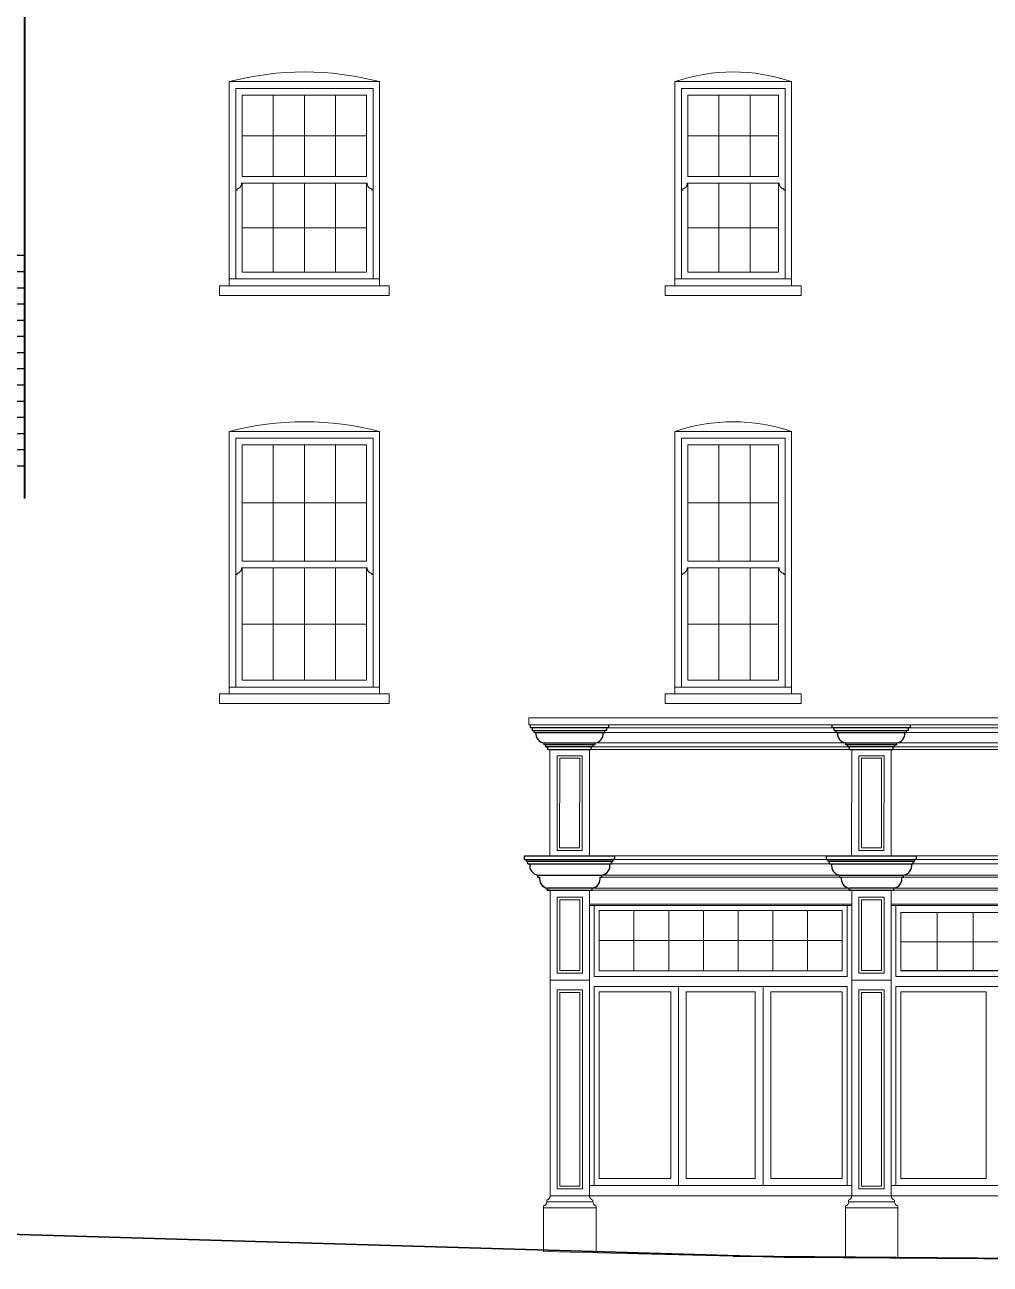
# Model space of a CAD drawing. Header units: millimetres. Extents: x -159872 to 386485, y -250577 to 158966.
# Drawn here: x 271554 to 279006, y 15016 to 24582 of the extents above; entities that cross this region are included whole.
import ezdxf

# ---------------------------------------------------------------- set-up
doc = ezdxf.new("R2010")
doc.units = ezdxf.units.MM
doc.layers.get('0').update_dxf_attribs({"lineweight": 25})
for name, color, linetype, lineweight in [('LDS-details', 4, 'Continuous', 25), ('LDS-elevation', 7, 'Continuous', 9), ('LDS-equipment-kitchen equipment', 3, 'Continuous', 13), ('LDS-ground line', 1, 'Continuous', 35), ('LDS-hatch', 253, 'Continuous', 9), ('LDS-hatch_Hatch', 7, 'Continuous', 5), ('LDS-struct-extg-doors windows', 7, 'Continuous', 9), ('LDS-struct-extg-walls', 1, 'Continuous', 40)]:
    doc.layers.add(name, color=color, linetype=linetype, lineweight=lineweight)

msp = doc.modelspace()

# ---------------------------------------------------------------- hatches: boundary and pattern name
at = {"layer": 'LDS-hatch_Hatch', "linetype": 'Continuous', "lineweight": 25}
h = msp.add_hatch(dxfattribs=at)
h.set_pattern_fill('_USER_1-4', color=41, scale=0.5, angle=315, style=0, pattern_type=2)
h.set_pattern_definition([(360, (355808.48, 8802.88), (2e-14, 125), [])])
h.paths.add_polyline_path([(271554.13227, 22841.34448), (267871.86947, 22841.34448), (264812.13227, 21074.80438), (271554.13227, 21074.80438)])

# ---------------------------------------------------------------- linework, layer by layer
at = {"color": 253}
for p, q in [((275456.84641, 19154.46991), (275456.84641, 19178.24389)), ((276061.41942, 19154.46991), (276061.41942, 19178.24389)), ((277785.71203, 19154.46991), (277785.71203, 19178.24389)), ((278390.28505, 19154.46991), (278390.28505, 19178.24389))]:
    msp.add_line(p, q, dxfattribs=at)
at = {"layer": 'LDS-details', "color": 253}
for p, q in [((276061.41942, 19154.46991), (275456.84641, 19154.46991)), ((275471.90929, 19134.19395), (275471.90929, 19154.41259)), ((275471.90929, 19134.19395), (275486.81405, 19134.19395)), ((275486.81405, 19119.19395), (275486.81405, 19134.19395)), ((275486.81405, 19134.19395), (276031.45178, 19134.19395)), ((276031.45178, 19119.19395), (276031.45178, 19134.19395)), ((276046.35654, 19134.19395), (276031.45178, 19134.19395)), ((276046.35654, 19134.19395), (276046.35654, 19154.41259)), ((278390.28505, 19154.46991), (277785.71203, 19154.46991)), ((277800.77491, 19134.19395), (277800.77491, 19154.41259)), ((277800.77491, 19134.19395), (277815.67967, 19134.19395)), ((277815.67967, 19119.19395), (277815.67967, 19134.19395)), ((277815.67967, 19134.19395), (278360.31741, 19134.19395)), ((278360.31741, 19119.19395), (278360.31741, 19134.19395)), ((278375.22216, 19134.19395), (278360.31741, 19134.19395)), ((278375.22216, 19134.19395), (278375.22216, 19154.41259)), ((275486.81405, 19119.19395), (276031.45178, 19119.19395)), ((275562.25266, 19024.53653), (275562.25266, 19039.30976)), ((275562.25266, 19039.30976), (275956.01317, 19039.30976)), ((275956.01317, 19024.53653), (275956.01317, 19039.30976)), ((277815.67967, 19119.19395), (278360.31741, 19119.19395)), ((277891.11829, 19024.53653), (277891.11829, 19039.30976)), ((277891.11829, 19039.30976), (278284.87879, 19039.30976)), ((278284.87879, 19024.53653), (278284.87879, 19039.30976)), ((275956.01317, 19024.53653), (275562.25266, 19024.53653)), ((275562.25266, 19024.53653), (275562.25267, 19024.53653)), ((275562.25266, 19024.53653), (275562.25267, 19024.53653)), ((275563.08506, 19026.96142), (275563.08506, 19026.96142)), ((275576.85431, 19009.35979), (275576.85431, 19024.53653)), ((275941.41152, 19009.35979), (275576.85431, 19009.35979)), ((275576.85431, 19009.35979), (275576.85432, 19009.35979)), ((275576.85431, 19009.35979), (275576.85432, 19009.35979)), ((275577.90377, 19009.18305), (275591.26954, 19009.18305)), ((275591.26954, 18989.35979), (275591.26954, 19009.18305)), ((275591.26954, 18989.35979), (275926.99629, 18989.35979)), ((275940.36206, 19009.18305), (275926.99629, 19009.18305)), ((275926.99629, 18989.35979), (275926.99629, 19009.18305)), ((275941.41152, 19009.35979), (275941.41152, 19024.53653)), ((275941.41152, 19009.35979), (275941.41152, 19009.35979)), ((275941.41152, 19009.35979), (275941.41152, 19009.35979)), ((275955.18077, 19026.96142), (275955.18078, 19026.96142)), ((275956.01317, 19024.53653), (275956.01317, 19024.53653)), ((275956.01317, 19024.53653), (275956.01317, 19024.53653)), ((278284.87879, 19024.53653), (277891.11829, 19024.53653)), ((277891.11829, 19024.53653), (277891.11829, 19024.53653)), ((277891.11829, 19024.53653), (277891.11829, 19024.53653)), ((277891.95068, 19026.96142), (277891.95068, 19026.96142)), ((277905.71994, 19009.35979), (277905.71994, 19024.53653)), ((278270.27714, 19009.35979), (277905.71994, 19009.35979)), ((277905.71994, 19009.35979), (277905.71994, 19009.35979)), ((277905.71994, 19009.35979), (277905.71994, 19009.35979)), ((277906.7694, 19009.18305), (277920.13517, 19009.18305)), ((277920.13517, 18989.35979), (277920.13517, 19009.18305)), ((277920.13517, 18989.35979), (278255.86191, 18989.35979)), ((278269.22768, 19009.18305), (278255.86191, 19009.18305)), ((278255.86191, 18989.35979), (278255.86191, 19009.18305)), ((278270.27714, 19009.35979), (278270.27714, 19024.53653)), ((278270.27714, 19009.35979), (278270.27714, 19009.35979)), ((278270.27714, 19009.35979), (278270.27714, 19009.35979)), ((278284.0464, 19026.96142), (278284.0464, 19026.96142)), ((278284.87879, 19024.53653), (278284.87879, 19024.53653)), ((278284.87879, 19024.53653), (278284.87879, 19024.53653)), ((275412.37887, 18167.22395), (276108.5668, 18167.22395)), ((275412.37887, 18140.34069), (275412.37887, 18167.22395)), ((275412.37887, 18140.34069), (276108.5668, 18140.34069)), ((275412.37887, 18140.34069), (275427.28363, 18140.34069)), ((275427.28363, 18122.70677), (275427.28363, 18140.34069)), ((275437.71491, 18122.70677), (275427.28363, 18122.70677)), ((275437.71491, 18105.49294), (275437.71491, 18122.70677)), ((276083.23076, 18122.70677), (275437.71491, 18122.70677)), ((275437.71491, 18105.49294), (276083.23076, 18105.49294)), ((276083.23076, 18122.70677), (276093.66205, 18122.70677)), ((276083.23076, 18105.49294), (276083.23076, 18122.70677)), ((276108.5668, 18140.34069), (276093.66205, 18140.34069)), ((276093.66205, 18122.70677), (276093.66205, 18140.34069)), ((276108.5668, 18140.34069), (276093.66205, 18140.34069)), ((276108.5668, 18140.34069), (276108.5668, 18167.22395)), ((277741.2445, 18167.22395), (278437.43242, 18167.22395)), ((277741.2445, 18140.34069), (277741.2445, 18167.22395)), ((277741.2445, 18140.34069), (278437.43242, 18140.34069)), ((277741.2445, 18140.34069), (277756.14925, 18140.34069)), ((277756.14925, 18122.70677), (277756.14925, 18140.34069)), ((277766.58053, 18122.70677), (277756.14925, 18122.70677)), ((277766.58053, 18105.49294), (277766.58053, 18122.70677)), ((278412.09638, 18122.70677), (277766.58053, 18122.70677)), ((277766.58053, 18105.49294), (278412.09638, 18105.49294)), ((278412.09638, 18122.70677), (278422.52767, 18122.70677)), ((278412.09638, 18105.49294), (278412.09638, 18122.70677)), ((278422.52767, 18122.70677), (278422.52767, 18140.34069)), ((278437.43242, 18140.34069), (278422.52767, 18140.34069)), ((278437.43242, 18140.34069), (278422.52767, 18140.34069)), ((278437.43242, 18140.34069), (278437.43242, 18167.22395)), ((275511.7489, 18018.60874), (276007.79214, 18018.60874)), ((275513.15353, 18003.60874), (275513.15353, 18018.60874)), ((275513.15353, 18003.60874), (275513.15353, 18003.60874)), ((275513.15353, 18003.60874), (275513.15353, 18003.60874)), ((275513.15353, 18003.60874), (275528.24274, 18003.60874)), ((275994.42637, 18003.60874), (276007.79214, 18003.60874)), ((276007.79214, 18003.60874), (276007.79214, 18018.60874)), ((276007.79214, 18003.60874), (276007.79215, 18003.60874)), ((276007.79214, 18003.60874), (276007.79215, 18003.60874)), ((277840.61452, 18018.60874), (278336.65777, 18018.60874)), ((277842.01915, 18003.60874), (277842.01915, 18018.60874)), ((277842.01915, 18003.60874), (277842.01915, 18003.60874)), ((277842.01915, 18003.60874), (277842.01915, 18003.60874)), ((277842.01915, 18003.60874), (277857.10836, 18003.60874)), ((278323.292, 18003.60874), (278336.65777, 18003.60874)), ((278336.65777, 18003.60874), (278336.65777, 18018.60874)), ((278336.65777, 18003.60874), (278336.65777, 18003.60874)), ((278336.65777, 18003.60874), (278336.65777, 18003.60874)), ((275543.89539, 17933.32618), (275543.89539, 17933.32618)), ((275587.05316, 17903.18675), (275587.05316, 17918.18675)), ((275933.5894, 17918.18675), (275587.05316, 17918.18675)), ((275587.05316, 17903.18675), (275933.89251, 17903.18675)), ((275607.33911, 17903.18675), (275588.95088, 17903.18675)), ((275933.89251, 17903.18675), (275933.89251, 17918.18675)), ((275977.05028, 17933.32618), (275977.05028, 17933.32618)), ((277872.76101, 17933.32618), (277872.76102, 17933.32618)), ((277915.91879, 17903.18675), (277915.91879, 17918.18675)), ((278262.45503, 17918.18675), (277915.91879, 17918.18675)), ((277915.91879, 17903.18675), (278262.75813, 17903.18675)), ((277936.20473, 17903.18675), (277917.8165, 17903.18675)), ((278262.75813, 17903.18675), (278262.75813, 17918.18675)), ((278305.9159, 17933.32618), (278305.91591, 17933.32618))]:
    msp.add_line(p, q, dxfattribs=at)
for centre, radius, start, end in [((275568.57739, 19109.8835), 70.57871, 172.419683972, 265.355787311), ((275948.11521, 19109.27727), 70.53762, 275.11706732, 8.081822491), ((277897.44302, 19109.8835), 70.57871, 172.419683972, 265.355787311), ((278276.98083, 19109.27727), 70.53762, 275.11706732, 8.081822491), ((275526.60282, 18092.1231), 75, 169.73131448, 259.731314478), ((275996.00441, 18092.46932), 75, 279.999999999, 9.999999999), ((277855.46844, 18092.1231), 75, 169.73131448, 259.731314478), ((278324.87003, 18092.46932), 75, 279.999999999, 9.999999999), ((275600.62982, 17990.48945), 73.56634, 169.72733108, 260.648644312), ((275921.97822, 17990.83099), 73.56634, 279.081130264, 10.002443498), ((277929.49544, 17990.48945), 73.56634, 169.72733108, 260.648644312), ((278250.84384, 17990.83099), 73.56634, 279.081130264, 10.002443498)]:
    msp.add_arc(centre, radius, start, end, dxfattribs=at)
at = {"layer": 'LDS-elevation', "color": 253, "lineweight": 18, "flags": 128}
msp.add_lwpolyline([(284757.0486, 15015.54176), (277505.88601, 15068.20856), (277022.13205, 15076.76253), (275558.99919, 15112.66906), (275558.99919, 15465.15935), (275574.19996, 15473.93552), (275577.02642, 15477.16203), (275581.453, 15484.82911), (275583.99919, 15497.66632), (275583.99919, 15510.15935), (275599.19996, 15518.93552), (275602.02642, 15522.16203), (275606.453, 15529.82911), (275608.99919, 15542.66632), (275608.33911, 17903.18675), (275587.05316, 17903.18675), (275587.05316, 17918.18675), (275574.58109, 17921.68923), (275554.07145, 17933.53048), (275540.50658, 17948.09604), (275533.85443, 17959.61789), (275528.35852, 17976.74661), (275526.23812, 17987.89746), (275528.24274, 18003.60874), (275513.15353, 18003.60874), (275511.7489, 18018.60874), (275492.15248, 18025.50348), (275477.54859, 18035.38967), (275464.96536, 18049.39344), (275458.77912, 18060.10833), (275452.40195, 18081.20377), (275452.40195, 18094.25631), (275452.80412, 18105.49294), (275437.71491, 18105.49294), (275437.71491, 18122.70677), (275427.28363, 18122.70677), (275427.28363, 18140.34069), (275412.37887, 18140.34069), (275412.37887, 18167.22395), (275607.33911, 18167.22395), (275607.99919, 18989.35979), (275591.26954, 18989.35979), (275591.26954, 19009.18305), (275576.85431, 19009.35979), (275576.85431, 19024.53653), (275562.25266, 19024.53653), (275562.25266, 19039.30976), (275542.19921, 19044.41943), (275525.07293, 19054.30729), (275513.00118, 19066.37904), (275503.11332, 19083.50532), (275498.21448, 19104.36864), (275498.61548, 19119.19395), (275486.81405, 19119.19395), (275486.81405, 19134.19395), (275471.90929, 19134.19395), (275471.90929, 19154.41259), (275456.84641, 19154.46991), (275456.84641, 19178.24389), (275443.58924, 19178.24389), (275443.58924, 19233.24389), (284705.13227, 19233.24389)], dxfattribs=at)
at = {"layer": 'LDS-elevation', "lineweight": 18, "flags": 128}
for points in [[(275988.26664, 17744.96804), (277862.86481, 17744.96804), (277862.86481, 17281.23628), (275988.26664, 17281.23628)], [(280548.25376, 17287.18665), (278317.13537, 17281.78607), (278316.05477, 17728.21184), (280547.17316, 17733.61242)], [(275988.26664, 17118.3883), (276540.26664, 17118.3883), (276540.26664, 15677.66632), (275988.26664, 15677.66632)], [(276660.26664, 17118.3883), (277192.26664, 17118.3883), (277192.26664, 15677.66632), (276660.26664, 15677.66632)], [(277312.26664, 17118.3883), (277864.26664, 17118.3883), (277864.26664, 15677.66632), (277312.26664, 15677.66632)], [(278315.73043, 17118.3883), (278975.79893, 17118.3883), (278975.79893, 15677.66632), (278315.73043, 15677.66632)]]:
    msp.add_lwpolyline(points, close=True, dxfattribs=at)
at = {"layer": 'LDS-equipment-kitchen equipment', "color": 7}
for centre, radius, start, end in [((273712.13102, 21938.13477), 2280.16667, 75.263897857, 104.736102143), ((277022.13124, 22830.80014), 1387.50129, 71.075364483, 108.924635517), ((273712.13124, 19238.07307), 2280.16667, 75.263897857, 104.736102143), ((277022.13146, 20130.73845), 1387.50129, 71.075364483, 108.924635517)]:
    msp.add_arc(centre, radius, start, end, dxfattribs=at)
at = {"layer": 'LDS-ground line', "color": 7}
msp.add_line((261311.13227, 15546.11028), (277505.88601, 15068.20856), dxfattribs=at)
at = {"layer": 'LDS-ground line', "color": 253}
msp.add_line((277022.13205, 15076.76253), (284705.13227, 15015.54176), dxfattribs=at)
at = {"layer": 'LDS-hatch', "color": 253}
for p, q in [((276061.41942, 19178.24389), (283259.8082, 19178.24389)), ((276061.41942, 19178.24389), (284705.75599, 19178.24389)), ((276061.41942, 19154.46991), (277785.71203, 19154.46991)), ((278390.28505, 19154.46991), (284828.16777, 19154.46991)), ((275956.01317, 19039.30976), (283289.4408, 19039.30976)), ((276017.95227, 19119.19395), (283214.00218, 19119.19395)), ((275926.99629, 18989.35979), (283318.45768, 18989.35979)), ((275941.41152, 19009.35979), (277906.7694, 19009.18305)), ((278270.27714, 19009.35979), (284708.80751, 19008.7808)), ((276069.86499, 18105.49294), (283164.90304, 18105.49294)), ((276093.66205, 18140.34069), (277741.2445, 18140.34069)), ((276108.5668, 18167.22395), (277741.2445, 18167.22395)), ((278437.43242, 18167.22395), (280459.78709, 18167.22395)), ((278437.43242, 18140.34069), (284804.65267, 18140.34069)), ((276007.79214, 18003.63471), (284812.1919, 18003.63471)), ((276009.02802, 18018.60874), (277842.0986, 18018.32441)), ((278337.89365, 18018.60874), (284718.78277, 18017.61897)), ((275933.58968, 17918.18679), (277917.54178, 17917.90077)), ((275933.89251, 17903.18675), (280638.75221, 17903.18675)), ((278262.75813, 17918.18675), (284644.88313, 17917.26666)), ((275912.60656, 17794.7816), (277937.20473, 17794.7816)), ((278241.47219, 17794.7816), (280622.07035, 17794.7816))]:
    msp.add_line(p, q, dxfattribs=at)
at = {"layer": 'LDS-hatch', "color": 253, "flags": 128}
for points in [[(275856.60656, 18208.7908), (275662.33911, 18208.7908), (275662.99919, 18940.28109), (275857.26664, 18940.28109)], [(275836.60656, 18228.7908), (275682.33911, 18228.7908), (275682.99919, 18920.28109), (275837.26664, 18920.28109)], [(278185.47219, 18208.7908), (277991.20473, 18208.7908), (277991.86481, 18940.28109), (278186.13227, 18940.28109)], [(278165.47219, 18228.7908), (278011.20473, 18228.7908), (278011.86481, 18920.28109), (278166.13227, 18920.28109)], [(275858.26664, 17262.79496), (275663.99919, 17262.79496), (275663.33911, 17848.18675), (275857.60656, 17848.18675)], [(275838.26664, 17282.79496), (275683.99919, 17282.79496), (275683.33911, 17828.18675), (275837.60656, 17828.18675)], [(278187.13227, 17262.79496), (277992.86481, 17262.79496), (277992.20473, 17848.18675), (278186.47219, 17848.18675)], [(278167.13227, 17282.79496), (278012.86481, 17282.79496), (278012.20473, 17828.18675), (278166.47219, 17828.18675)], [(275858.26664, 15597.66632), (275663.99919, 15597.66632), (275663.99919, 17132.79496), (275858.26664, 17132.79496)], [(278187.13227, 15597.66632), (277992.86481, 15597.66632), (277992.86481, 17132.79496), (278187.13227, 17132.79496)], [(275838.26664, 15617.66632), (275683.99919, 15617.66632), (275683.99919, 17112.79496), (275838.26664, 17112.79496)], [(278167.13227, 15617.66632), (278012.86481, 15617.66632), (278012.86481, 17112.79496), (278167.13227, 17112.79496)]]:
    msp.add_lwpolyline(points, close=True, dxfattribs=at)
at = {"layer": 'LDS-struct-extg-doors windows', "color": 7}
for p, q in [((273132.13102, 24143.30144), (273132.12991, 22568.30144)), ((273132.13102, 24143.28719), (273132.12991, 22568.30144)), ((273132.13102, 24143.28719), (273132.12991, 22568.30144)), ((274292.13102, 24143.30144), (273132.13102, 24143.30144)), ((274292.13102, 24143.29431), (273132.13102, 24143.28719)), ((274292.13102, 24143.29431), (273132.13102, 24143.28719)), ((274292.13102, 24143.30144), (274292.12991, 22568.30144)), ((274292.12991, 22568.30856), (274292.13102, 24143.29431)), ((274292.13102, 24143.29431), (274292.12991, 22568.30856)), ((276572.13102, 24143.30144), (276572.12991, 22568.30144)), ((276572.13102, 24143.28719), (276572.12991, 22568.30144)), ((276572.13102, 24143.28719), (276572.12991, 22568.30144)), ((277472.13145, 24143.30144), (276572.13102, 24143.30144)), ((277472.13145, 24143.29431), (276572.13102, 24143.28719)), ((277472.13145, 24143.29431), (276572.13102, 24143.28719)), ((277472.13145, 24143.30144), (277472.13034, 22568.30144)), ((277472.13034, 22568.30856), (277472.13145, 24143.29431)), ((277472.13145, 24143.29431), (277472.13034, 22568.30856)), ((273182.13102, 24091.11369), (273182.12991, 22620.47494)), ((273182.13102, 24091.11369), (274242.13102, 24091.12081)), ((273232.13102, 24038.94019), (274192.13102, 24038.94731)), ((273232.13102, 24038.94019), (273232.13124, 23410.50911)), ((273472.13102, 24038.94731), (273472.13124, 23410.51623)), ((273712.13102, 24038.94731), (273712.13124, 23410.51623)), ((273952.13102, 24038.94731), (273952.13124, 23410.51623)), ((274192.13102, 24038.94731), (274192.13124, 23410.51623)), ((274242.13102, 24091.12081), (274242.12991, 22620.48206)), ((276622.13102, 24091.11369), (276622.12991, 22620.47494)), ((276622.13102, 24091.11369), (277422.13145, 24091.12081)), ((276672.13102, 24038.94019), (277372.13145, 24038.94731)), ((276672.13102, 24038.94019), (276672.13124, 23410.50911)), ((276912.13102, 24038.94731), (276912.13124, 23410.51623)), ((277152.13102, 24038.94731), (277152.13124, 23410.51623)), ((277372.13145, 24038.94731), (277372.13167, 23410.51623)), ((277422.13145, 24091.12081), (277422.13034, 22620.48206)), ((273232.13113, 23724.72465), (274192.13113, 23724.73177)), ((276672.13113, 23724.72465), (277372.13156, 23724.73177)), ((273227.13124, 23358.33561), (274197.13124, 23358.34273)), ((273227.13124, 23358.33561), (273227.13124, 23353.11826)), ((273232.13124, 23358.33561), (273232.12991, 22672.64844)), ((273232.13124, 23410.50911), (274192.13124, 23410.51623)), ((273472.13124, 23358.33561), (273472.12991, 22672.64844)), ((273712.13124, 23358.33561), (273712.12991, 22672.64844)), ((273952.13124, 23358.33561), (273952.12991, 22672.64844)), ((274192.13124, 23358.34273), (274192.12991, 22672.65556)), ((274197.13124, 23358.34273), (274197.13124, 23353.12538)), ((276667.13124, 23358.33561), (277377.13167, 23358.34273)), ((276667.13124, 23358.33561), (276667.13124, 23353.11826)), ((276672.13124, 23358.33561), (276672.12991, 22672.64844)), ((276672.13124, 23410.50911), (277372.13167, 23410.51623)), ((276912.13124, 23358.33561), (276912.12991, 22672.64844)), ((277152.13124, 23358.33561), (277152.12991, 22672.64844)), ((277372.13167, 23358.34273), (277372.13034, 22672.65556)), ((277377.13167, 23358.34273), (277377.13167, 23353.12538)), ((273182.13124, 23306.16211), (273192.13124, 23306.16211)), ((273192.13124, 23316.59681), (273192.13124, 23306.16211)), ((274232.13124, 23316.60393), (274232.13124, 23306.16923)), ((274242.13124, 23306.16923), (274232.13124, 23306.16923)), ((276622.13124, 23306.16211), (276632.13124, 23306.16211)), ((276632.13124, 23316.59681), (276632.13124, 23306.16211)), ((277412.13167, 23316.60393), (277412.13167, 23306.16923)), ((277422.13167, 23306.16923), (277412.13167, 23306.16923)), ((273232.13057, 23015.49202), (274192.13057, 23015.49915)), ((276672.13057, 23015.49202), (277372.13101, 23015.49915)), ((273232.12991, 22672.64844), (274192.12991, 22672.65556)), ((276672.12991, 22672.64844), (277372.13034, 22672.65556)), ((273132.12991, 22620.47494), (274292.12991, 22620.48206)), ((276572.12991, 22620.47494), (277472.13034, 22620.48206)), ((273057.12991, 22568.30144), (273057.12991, 22493.30144)), ((274367.12991, 22568.30144), (273057.12991, 22568.30144)), ((274367.12991, 22493.30144), (273057.12991, 22493.30144)), ((273132.12991, 22568.30144), (274292.12991, 22568.30856)), ((273132.12991, 22568.30144), (274292.12991, 22568.30856)), ((274367.12991, 22568.30144), (274367.12991, 22493.30144)), ((276497.12991, 22568.30144), (276497.12991, 22493.30144)), ((277547.13034, 22568.30144), (276497.12991, 22568.30144)), ((277547.13034, 22493.30144), (276497.12991, 22493.30144)), ((276572.12991, 22568.30144), (277472.13034, 22568.30856)), ((276572.12991, 22568.30144), (277472.13034, 22568.30856)), ((277547.13034, 22568.30144), (277547.13034, 22493.30144)), ((273132.13124, 21443.23974), (273132.13124, 19418.2433)), ((274292.13124, 21443.23974), (273132.13124, 21443.23974)), ((274292.13124, 21443.23261), (273132.13124, 21443.22549)), ((274292.13124, 21443.23261), (273132.13124, 21443.22549)), ((273132.13124, 21443.22549), (273132.13124, 19418.2433)), ((273132.13124, 21443.22549), (273132.13124, 19418.2433)), ((274292.13124, 21443.23974), (274292.13124, 19418.2433)), ((274292.13124, 19418.25043), (274292.13124, 21443.23261)), ((274292.13124, 21443.23261), (274292.13124, 19418.25043)), ((276572.13124, 21443.23974), (276572.13124, 19418.2433)), ((277472.13167, 21443.23974), (276572.13124, 21443.23974)), ((277472.13167, 21443.23261), (276572.13124, 21443.22549)), ((277472.13167, 21443.23261), (276572.13124, 21443.22549)), ((276572.13124, 21443.22549), (276572.13124, 19418.2433)), ((276572.13124, 21443.22549), (276572.13124, 19418.2433)), ((277472.13167, 21443.23974), (277472.13167, 19418.2433)), ((277472.13167, 19418.25043), (277472.13167, 21443.23261)), ((277472.13167, 21443.23261), (277472.13167, 19418.25043)), ((273182.13124, 21391.05199), (274242.13124, 21391.05911)), ((273182.13124, 21391.05199), (273182.13124, 19470.4168)), ((273232.13124, 21338.87849), (274192.13124, 21338.88561)), ((273232.13124, 21338.87849), (273232.13124, 20443.08086)), ((273472.13124, 21338.88561), (273472.13124, 20443.08798)), ((273712.13124, 21338.88561), (273712.13124, 20443.08798)), ((273952.13124, 21338.88561), (273952.13124, 20443.08798)), ((274192.13124, 21338.88561), (274192.13124, 20443.08798)), ((274242.13124, 21391.05911), (274242.13124, 19470.42393)), ((276622.13124, 21391.05199), (277422.13167, 21391.05911)), ((276622.13124, 21391.05199), (276622.13124, 19470.4168)), ((276672.13124, 21338.87849), (277372.13167, 21338.88561)), ((276672.13124, 21338.87849), (276672.13124, 20443.08086)), ((276912.13124, 21338.88561), (276912.13124, 20443.08798)), ((277152.13124, 21338.88561), (277152.13124, 20443.08798)), ((277372.13167, 21338.88561), (277372.13167, 20443.08798)), ((277422.13167, 21391.05911), (277422.13167, 19470.42393)), ((273232.13124, 20890.97967), (274192.13124, 20890.9868)), ((276672.13124, 20890.97967), (277372.13167, 20890.9868)), ((273227.13124, 20390.90736), (274197.13124, 20390.91448)), ((273227.13124, 20390.90736), (273227.13124, 20385.69001)), ((273232.13124, 20443.08086), (274192.13124, 20443.08798)), ((273232.13124, 20390.90736), (273232.13124, 19522.5903)), ((273472.13124, 20390.90736), (273472.13124, 19522.5903)), ((273712.13124, 20390.90736), (273712.13124, 19522.5903)), ((273952.13124, 20390.90736), (273952.13124, 19522.5903)), ((274192.13124, 20390.91448), (274192.13124, 19522.59743)), ((274197.13124, 20390.91448), (274197.13124, 20385.69713)), ((276667.13124, 20390.90736), (277377.13167, 20390.91448)), ((276667.13124, 20390.90736), (276667.13124, 20385.69001)), ((276672.13124, 20443.08086), (277372.13167, 20443.08798)), ((276672.13124, 20390.90736), (276672.13124, 19522.5903)), ((276912.13124, 20390.90736), (276912.13124, 19522.5903)), ((277152.13124, 20390.90736), (277152.13124, 19522.5903)), ((277372.13167, 20390.91448), (277372.13167, 19522.59743)), ((277377.13167, 20390.91448), (277377.13167, 20385.69713)), ((273182.13124, 20338.73386), (273192.13124, 20338.73386)), ((273192.13124, 20349.16856), (273192.13124, 20338.73386)), ((274232.13124, 20349.17568), (274232.13124, 20338.74098)), ((274242.13124, 20338.74098), (274232.13124, 20338.74098)), ((276622.13124, 20338.73386), (276632.13124, 20338.73386)), ((276632.13124, 20349.16856), (276632.13124, 20338.73386)), ((277412.13167, 20349.17568), (277412.13167, 20338.74098)), ((277422.13167, 20338.74098), (277412.13167, 20338.74098)), ((273232.13124, 19956.74883), (274192.13124, 19956.75595)), ((276672.13124, 19956.74883), (277372.13167, 19956.75595)), ((273232.13124, 19522.5903), (274192.13124, 19522.59743)), ((276672.13124, 19522.5903), (277372.13167, 19522.59743)), ((273132.13124, 19470.4168), (274292.13124, 19470.42393)), ((276572.13124, 19470.4168), (277472.13167, 19470.42393)), ((273057.13124, 19418.2433), (273057.13124, 19343.2433)), ((274367.13124, 19418.2433), (273057.13124, 19418.2433)), ((274367.13124, 19343.2433), (273057.13124, 19343.2433)), ((273132.13124, 19418.2433), (274292.13124, 19418.25043)), ((273132.13124, 19418.2433), (274292.13124, 19418.25043)), ((274367.13124, 19418.2433), (274367.13124, 19343.2433)), ((276497.13124, 19418.2433), (276497.13124, 19343.2433)), ((277547.13167, 19418.2433), (276497.13124, 19418.2433)), ((277547.13167, 19343.2433), (276497.13124, 19343.2433)), ((276572.13124, 19418.2433), (277472.13167, 19418.25043)), ((276572.13124, 19418.2433), (277472.13167, 19418.25043)), ((277547.13167, 19418.2433), (277547.13167, 19343.2433)), ((275988.26664, 17744.96804), (277862.86481, 17744.96804)), ((275988.26664, 17281.23628), (275988.26664, 17744.96804)), ((276256.12379, 17281.23628), (276256.12379, 17744.96804)), ((276523.98093, 17281.23628), (276523.98093, 17744.96804)), ((276791.83807, 17281.23628), (276791.83807, 17744.96804)), ((277059.69521, 17281.23628), (277059.69521, 17744.96804)), ((277327.55236, 17281.23628), (277327.55236, 17744.96804)), ((277595.4095, 17281.23628), (277595.4095, 17744.96804)), ((277862.86481, 17281.23628), (277862.86481, 17744.96804)), ((278317.13227, 17730.9146), (280547.73043, 17730.9146)), ((278317.13227, 17281.23628), (278317.13227, 17730.9146)), ((278596.00727, 17286.23628), (278596.00727, 17730.9146)), ((278874.88227, 17286.23628), (278874.88227, 17730.9146)), ((275988.26664, 17513.10216), (277862.86481, 17513.10216)), ((278317.13227, 17503.3883), (280547.73043, 17503.3883)), ((275988.26664, 17281.23628), (277862.86481, 17281.23628)), ((278317.13227, 17281.23628), (280547.73043, 17281.23628))]:
    msp.add_line(p, q, dxfattribs=at)
at = {"layer": 'LDS-struct-extg-doors windows', "color": 253}
for p, q in [((275443.58924, 19233.24389), (284705.13227, 19233.24389)), ((275443.58924, 19178.24389), (275443.58924, 19233.24389)), ((275456.84641, 19178.24389), (276061.41942, 19178.24389)), ((277785.71203, 19178.24389), (278390.28505, 19178.24389)), ((275607.33911, 18167.22395), (275607.99919, 18989.35979)), ((275911.60656, 18167.22395), (275912.26664, 18989.35979)), ((277936.20473, 18167.22395), (277936.86481, 18989.35979)), ((278240.47219, 18167.22395), (278241.13227, 18989.35979)), ((275608.99919, 15542.66632), (275608.33911, 17903.18675)), ((275913.26664, 15542.66632), (275912.60656, 17903.18675)), ((277937.86481, 15542.66632), (277937.20473, 17903.18675)), ((278242.13227, 15542.66632), (278241.47219, 17903.18675)), ((275913.26664, 17784.96804), (277937.86481, 17784.96804)), ((275948.26664, 17236.23628), (275948.26664, 17784.96804)), ((275988.26664, 17281.23628), (275988.26664, 17744.96804)), ((277902.86481, 17236.23628), (277902.86481, 17784.96804)), ((280622.73043, 17784.96804), (278242.13227, 17784.96804)), ((278277.13227, 17784.96804), (280587.73043, 17784.96804)), ((278277.13227, 17236.23628), (278277.13227, 17784.96804)), ((278317.13227, 17281.23628), (278317.13227, 17730.9146)), ((275948.26664, 17236.23628), (277902.86481, 17236.23628)), ((278277.13227, 17236.23628), (280587.73043, 17236.23628)), ((275608.99919, 17207.65056), (275913.26664, 17207.65056)), ((275948.26664, 17158.3883), (277902.86481, 17158.3883)), ((275948.26664, 15622.66632), (275948.26664, 17158.3883)), ((276600.26664, 17158.3883), (276600.26664, 15622.66632)), ((277252.26664, 15622.66632), (277252.26664, 17158.3883)), ((277902.86481, 15622.66632), (277902.86481, 17158.3883)), ((277937.86481, 17207.65056), (278242.13227, 17207.65056)), ((278277.13227, 17158.3883), (280587.73043, 17158.3883)), ((278277.13227, 15622.66632), (278277.13227, 17158.3883)), ((275988.26664, 17118.3883), (276540.26664, 17118.3883)), ((275988.26664, 15677.66632), (275988.26664, 17118.3883)), ((276540.26664, 17118.3883), (276540.26664, 15677.66632)), ((276660.26664, 17118.3883), (276660.26664, 15677.66632)), ((276660.26664, 17118.3883), (277192.26664, 17118.3883)), ((277192.26664, 15677.66632), (277192.26664, 17118.3883)), ((277311.86481, 17118.3883), (277311.86481, 15677.66632)), ((277862.86481, 17118.3883), (277311.86481, 17118.3883)), ((277862.86481, 15677.66632), (277862.86481, 17118.3883)), ((278317.13227, 17118.3883), (278975.79893, 17118.3883)), ((278317.13227, 15677.66632), (278317.13227, 17118.3883)), ((278975.79893, 17118.3883), (278975.79893, 15677.66632)), ((275913.26664, 15622.66632), (277937.86481, 15622.66632)), ((275988.26664, 15677.66632), (276540.26664, 15677.66632)), ((276660.26664, 15677.66632), (277192.26664, 15677.66632)), ((277862.86481, 15677.66632), (277311.86481, 15677.66632)), ((278242.13227, 15622.66632), (280622.73043, 15622.66632)), ((278317.13227, 15677.66632), (278975.79893, 15677.66632)), ((275583.99919, 15510.15935), (275583.99919, 15497.66632)), ((275583.99919, 15510.15935), (275583.99919, 15497.66632)), ((275608.99919, 15542.66632), (275913.26664, 15542.66632)), ((275913.26664, 15542.66632), (277937.86481, 15542.66632)), ((275938.26664, 15510.15935), (275938.26664, 15497.66632)), ((277912.86481, 15510.15935), (277912.86481, 15497.66632)), ((277937.86481, 15542.66632), (278242.13227, 15542.66632)), ((278242.13227, 15542.66632), (280622.73043, 15542.66632)), ((278267.13227, 15510.15935), (278267.13227, 15497.66632)), ((275558.99919, 15451.72528), (275558.99919, 15465.15935)), ((275558.99919, 15451.72528), (275558.99919, 15112.66906)), ((275963.26664, 15451.72528), (275558.99919, 15451.72528)), ((275583.99919, 15497.66632), (275938.26664, 15497.66632)), ((275608.99919, 15451.72528), (275963.26664, 15451.72528)), ((275876.39252, 15451.72528), (275876.39253, 15451.72528)), ((275963.26664, 15465.15935), (275963.26664, 15451.72528)), ((275963.26664, 15451.72528), (275963.26664, 15103.43692)), ((277887.86481, 15451.72528), (277887.86481, 15465.15935)), ((277887.86481, 15451.72528), (277887.86481, 15069.86407)), ((278292.13227, 15451.72528), (277887.86481, 15451.72528)), ((277912.86481, 15497.66632), (278267.13227, 15497.66632)), ((277937.86481, 15451.72528), (278292.13227, 15451.72528)), ((278205.25815, 15451.72528), (278205.25815, 15451.72528)), ((278292.13227, 15465.15935), (278292.13227, 15451.72528)), ((278292.13227, 15451.72528), (278292.13227, 15066.64273))]:
    msp.add_line(p, q, dxfattribs=at)
at = {"layer": 'LDS-struct-extg-doors windows', "color": 253, "flags": 128}
for points in [[(275607.33911, 18167.22395), (275607.99919, 18989.35979), (275912.26664, 18989.35979), (275911.60656, 18167.22395)], [(277936.20473, 18167.22395), (277936.86481, 18989.35979), (278241.13227, 18989.35979), (278240.47219, 18167.22395)]]:
    msp.add_lwpolyline(points, dxfattribs=at)
for points in [[(275913.26664, 17207.65056), (275608.99919, 17207.65056), (275608.33911, 17903.18675), (275912.60656, 17903.18675)], [(278242.13227, 17207.65056), (277937.86481, 17207.65056), (277937.20473, 17903.18675), (278241.47219, 17903.18675)], [(275913.26664, 15542.66632), (275608.99919, 15542.66632), (275608.99919, 17207.65056), (275913.26664, 17207.65056)], [(278242.13227, 15542.66632), (277937.86481, 15542.66632), (277937.86481, 17207.65056), (278242.13227, 17207.65056)]]:
    msp.add_lwpolyline(points, close=True, dxfattribs=at)
at = {"layer": 'LDS-struct-extg-doors windows', "color": 253}
for centre, start, end in [((275575.36513, 15542.66632), 284.87468854, 0), ((275946.9007, 15542.66632), 180, 255.125311453), ((277904.23075, 15542.66632), 284.87468854, 0), ((278275.76633, 15542.66632), 180, 255.125311453), ((275550.36513, 15497.66632), 284.87468854, 0), ((275971.9007, 15497.66632), 180, 255.125311453), ((277879.23075, 15497.66632), 284.87468854, 0), ((278300.76633, 15497.66632), 180, 255.125311453)]:
    msp.add_arc(centre, 33.63406, start, end, dxfattribs=at)
at = {"layer": 'LDS-struct-extg-doors windows', "color": 7}
for points in [[(273192.13124, 23316.59681), (273204.50561, 23316.59681), (273227.13124, 23340.20598), (273227.13124, 23353.11826)], [(274197.13124, 23353.12538), (274197.13124, 23340.2131), (274219.75687, 23316.60393), (274232.13124, 23316.60393)], [(276632.13124, 23316.59681), (276644.50561, 23316.59681), (276667.13124, 23340.20598), (276667.13124, 23353.11826)], [(277377.13167, 23353.12538), (277377.13167, 23340.2131), (277399.7573, 23316.60393), (277412.13167, 23316.60393)], [(273192.13124, 20349.16856), (273204.50561, 20349.16856), (273227.13124, 20372.77772), (273227.13124, 20385.69001)], [(274197.13124, 20385.69713), (274197.13124, 20372.78485), (274219.75687, 20349.17568), (274232.13124, 20349.17568)], [(276632.13124, 20349.16856), (276644.50561, 20349.16856), (276667.13124, 20372.77772), (276667.13124, 20385.69001)], [(277377.13167, 20385.69713), (277377.13167, 20372.78485), (277399.7573, 20349.17568), (277412.13167, 20349.17568)]]:
    msp.add_open_spline(points, degree=2, dxfattribs=at)
at = {"layer": 'LDS-struct-extg-walls', "color": 7}
msp.add_line((271554.13227, 20924.80438), (271554.13227, 25395.31293), dxfattribs=at)

doc.saveas('drawing.dxf')
